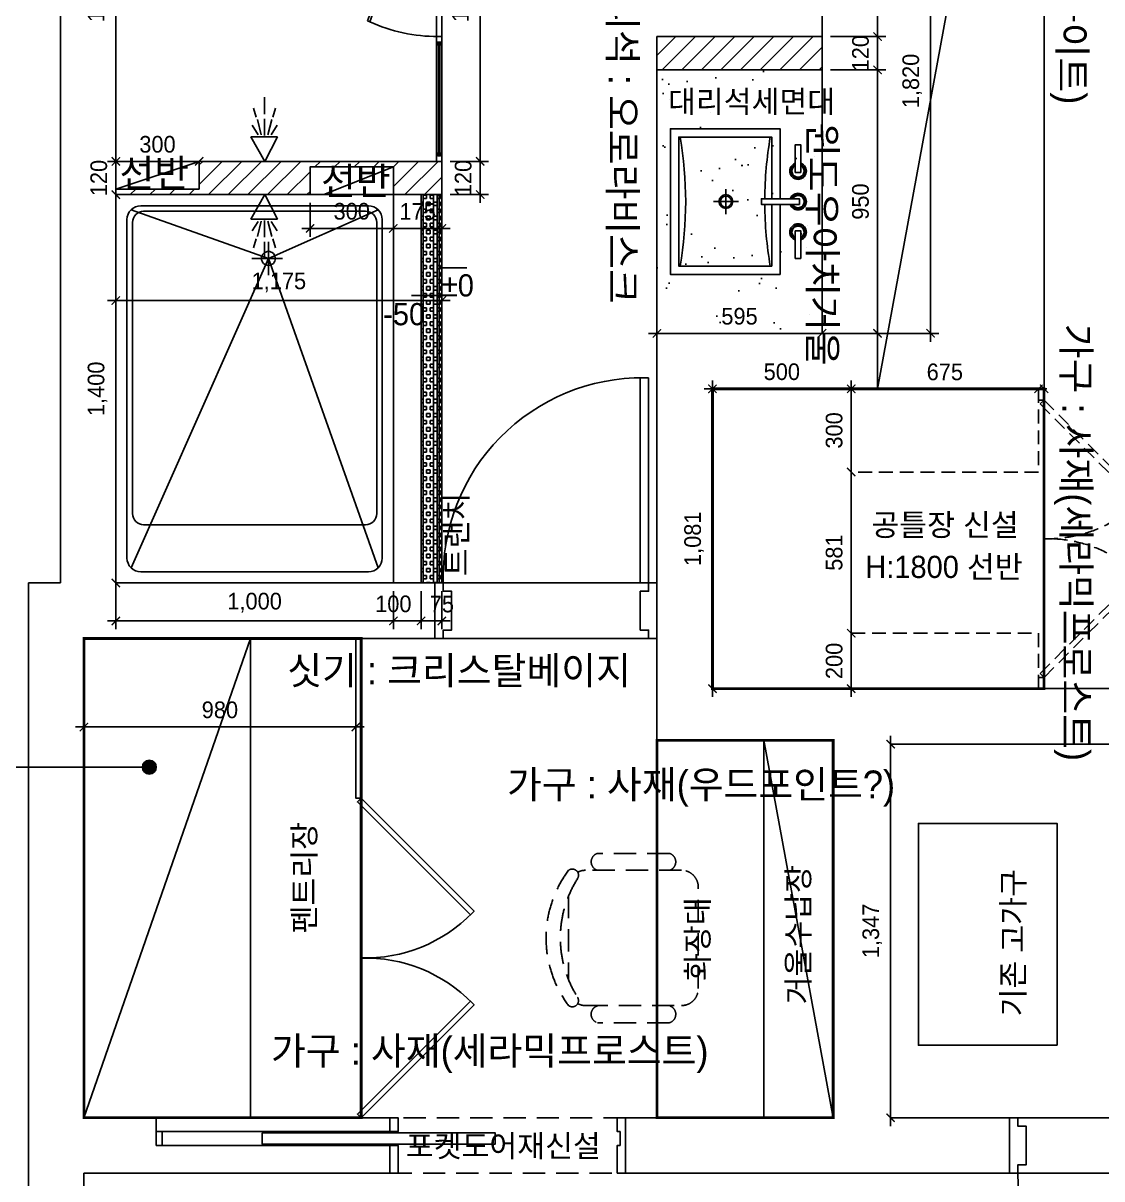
# Model space of a CAD drawing. Header units: millimetres. Extents: x 359270 to 411470, y 57550 to 89768.
# Drawn here: x 363111 to 366998, y 66570 to 70736 of the extents above; entities that cross this region are included whole.
import ezdxf

# ---------------------------------------------------------------- set-up
doc = ezdxf.new("R2010")
doc.units = ezdxf.units.MM
doc.header["$LTSCALE"] = 100
doc.header["$PDMODE"] = 3
for name, pattern in [('DASHED', [0.75, 0.5, -0.25]), ('DASHEDX2', [1.5, 1, -0.5]), ('DH-HID2', [1.2, 0.8, -0.4])]:
    doc.linetypes.add(name, pattern=pattern)
doc.layers.get('DEFPOINTS').update_dxf_attribs({"color": 248})
for name, color, linetype in [('0-ELC TEXT', 7, 'Continuous'), ('03-WAL NEW', 3, 'Continuous'), ('04_FUR', 6, 'Continuous'), ('06-FUR', 6, 'Continuous'), ('07-DIM WAL', 5, 'Continuous'), ('2-con', 2, 'Continuous'), ('3.기호.계단선', 30, 'Continuous'), ('BATH', 5, 'Continuous'), ('C-WALL1', 2, 'Continuous'), ('CO-BATH', 6, 'Continuous'), ('CO-DO-FR', 7, 'Continuous'), ('CO-DOOR', 8, 'Continuous'), ('FU-FURM', 251, 'DH-HID2'), ('FUR', 8, 'DASHED'), ('도면층4', 4, 'Continuous'), ('도면층5', 5, 'Continuous'), ('설비', 140, 'Continuous')]:
    doc.layers.add(name, color=color, linetype=linetype)
doc.styles.add('HY 울릉도 L', font='')
doc.styles.add('코레일둥고', font='Korail_Round_Gothic_Medium.ttf')
doc.styles.get('HY 울릉도 L').set_extended_font_data('HY울릉도L')
doc.linetypes.add('ZIGZAG', pattern='A,0.0001,-0.2,[131,ltypeshp.shx,S=0.2,R=0,X=-0.2,Y=0],-0.4,[131,ltypeshp.shx,S=0.2,R=180,X=0.2,Y=0],-0.2', length=0.8001)
doc.dimstyles.new('30', dxfattribs={"dimscale": 30, "dimtxt": 2, "dimasz": 1, "dimexe": 1, "dimexo": 1, "dimgap": 1, "dimtad": 1, "dimdec": 0, "dimrnd": 0.05, "dimdsep": 46, "dimlunit": 6, "dimtxsty": 'HY 울릉도 L', "dimblk": 'ARCHTICK', "dimcen": 2.5, "dimdle": 1, "dimclrd": 133, "dimclre": 133, "dimclrt": 30, "dimadec": 0, "dimazin": 0, "dimtfac": 1, "dimtdec": 0, "dimtix": 1, "dimtmove": 2, "dimatfit": 3, "dimldrblk": 'ARCHTICK', "dimfxl": 1, "dimlwd": -1, "dimlwe": -1, "dimarcsym": 0})

# ---------------------------------------------------------------- blocks, each defined once
blk = doc.blocks.new('AC-8')
at = {"layer": 'BATH'}
for p, q in [((-50.8, 54), (-0.1, 142.7)), ((-0.1, 142.7), (45.4, 54)), ((45.4, 54), (-50.8, 54)), ((-24.7, 46.5), (-46.3, 12.2)), ((-13.5, 47.3), (-27.7, -7.9)), ((-1.6, 49.5), (-1.6, -10.8)), ((10.4, 47.3), (24.5, -7.9)), ((21.6, 46.5), (43.2, 12.2)), ((-31.4, -16.2), (-41.1, -49)), ((-1.6, -27.3), (-1.6, -88.5)), ((28.3, -16.2), (38, -49))]:
    blk.add_line(p, q, dxfattribs=at)
blk = doc.blocks.new('F-101')
at = {"layer": 'FU-FURM'}
for p, q in [((151.2, 467.4), (-151.2, 467.4)), ((-248.3, 454), (-248.3, 454)), ((-243.8, 406.4), (-243.8, 61)), ((243.8, 61), (243.8, 406.4)), ((-305.7, 104.1), (-305.7, 363.2)), ((304.8, 104.1), (304.8, 363.2)), ((-182.9, 0), (182.9, 0))]:
    blk.add_line(p, q, dxfattribs=at)
for centre, radius, start, end in [((0, 142.2), 406.4, 53.1301, 126.8699), ((-226, 454), 22.3, 143.3099, 302.0274), ((0, 98), 399.1, 57.5758, 122.4242), ((226, 454), 22.3, 237.9726, 36.6901), ((-182.9, 406.4), 61, 152.4156, 180), ((182.9, 406.4), 61, 0, 27.5844), ((-275.2, 354.3), 31.8, 9.2946, 163.7398), ((274.3, 354.3), 31.8, 16.2602, 163.7398), ((-275.2, 113), 31.8, 196.2602, 350.7054), ((274.3, 113), 31.8, 196.2602, 343.7398), ((-182.9, 61), 61, 180, 270), ((182.9, 61), 61, 270, 0)]:
    blk.add_arc(centre, radius, start, end, dxfattribs=at)
blk = doc.blocks.new('_ArchTick')
at = {"color": 0, "linetype": 'ByBlock', "const_width": 0.15}
blk.add_lwpolyline([(-0.5, -0.5), (0.5, 0.5)], dxfattribs=at)
blk = doc.blocks.new('*D135')
at = {"layer": '07-DIM WAL', "color": 133}
for p, q in [((366237, 68167), (366237, 66760)), ((366267, 68137), (366267, 68137)), ((366267, 66790), (366267, 66790))]:
    blk.add_line(p, q, dxfattribs=at)
at = {"layer": 'DEFPOINTS', "color": 0}
for p in [(366237, 68137), (366237, 66790), (366237, 66790)]:
    blk.add_point(p, dxfattribs=at)
at = {"layer": '07-DIM WAL', "color": 133, "xscale": 30, "yscale": 30, "zscale": 30}
for p, rotation in [((366237, 68137), 90), ((366237, 66790), 270)]:
    blk.add_blockref('_ArchTick', p, dxfattribs=dict(at, rotation=rotation))
at = {"layer": '07-DIM WAL', "color": 30, "insert": (366171, 67463.5), "char_height": 60, "attachment_point": 5, "rotation": 90, "style": 'HY 울릉도 L'}
blk.add_mtext('1,347', dxfattribs=at)
blk = doc.blocks.new('door')
at = {"layer": '도면층4'}
for p, q in [((30, 1040), (60, 1040)), ((30, 200), (30, 1040)), ((60, 200), (60, 1040)), ((900, 200), (0, 200)), ((30, 200), (60, 200)), ((0, 0), (900, 0))]:
    blk.add_line(p, q, dxfattribs=at)
for points in [[(0, 200), (30, 200), (30, 170), (60, 170), (60, 30), (30, 30), (30, 0), (0, 0), (0, 200)], [(900, 200), (870, 200), (870, 170), (840, 170), (840, 30), (870, 30), (870, 0), (900, 0), (900, 200)]]:
    blk.add_lwpolyline(points, dxfattribs=at)
at = {"layer": '도면층5'}
blk.add_arc((17.6, 188), 852.5, 0.804, 86.9832, dxfattribs=at)
blk = doc.blocks.new('FLLROP')
at = {"layer": 'C-WALL1'}
for p, q in [((363245.5, 72987.5), (363245.5, 68718)), ((366190, 72893), (366190, 69418)), ((363445, 68718), (363445, 71438)), ((365990, 69618), (365990, 71438)), ((365395, 69618), (365395, 68151)), ((365990, 69618), (365395, 69618)), ((365595, 68337), (365595, 69418)), ((366190, 69418), (365595, 69418)), ((363245.5, 68718), (363130, 68718)), ((363130, 68518), (363130, 68718)), ((364595, 68718), (363445, 68718)), ((364585, 68718), (365395, 68718)), ((364595, 68718), (364595, 68518)), ((363130, 60990), (363130, 68518)), ((363330, 66790), (363330, 68518)), ((363330, 68518), (364595, 68518)), ((368910, 68337), (365595, 68337)), ((365395, 68151), (366030, 68151)), ((366030, 68151), (366030, 66790)), ((367632, 68137), (366237, 68137)), ((366237, 68137), (366237, 66790)), ((363590, 66790), (363330, 66790)), ((363590, 66690), (363590, 66790)), ((365282, 66790), (366030, 66790)), ((365282, 66590), (365282, 66790)), ((366237, 66790), (366665, 66790)), ((363330, 63014), (363330, 66590)), ((364432, 66590), (363330, 66590)), ((366665, 66590), (365282, 66590))]:
    blk.add_line(p, q, dxfattribs=at)
blk.add_lwpolyline([(364432, 66590), (364432, 66690), (363590, 66690)], dxfattribs=at)
at = {"layer": '도면층4'}
for p, q in [((365335, 68718), (365335, 69458)), ((365365, 69458), (365335, 69458)), ((365365, 68718), (365365, 69458)), ((364595, 68718), (365395, 68718)), ((365365, 68718), (365335, 68718)), ((365395, 68518), (364595, 68518))]:
    blk.add_line(p, q, dxfattribs=at)
for points in [[(364595, 68718), (364625, 68718), (364625, 68688), (364655, 68688), (364655, 68548), (364625, 68548), (364625, 68518), (364595, 68518), (364595, 68718)], [(365395, 68718), (365365, 68718), (365365, 68688), (365335, 68688), (365335, 68548), (365365, 68548), (365365, 68518), (365395, 68518), (365395, 68718)]]:
    blk.add_lwpolyline(points, dxfattribs=at)
at = {"layer": '도면층5'}
blk.add_arc((365342.5, 68740.2), 717.8, 89.4014, 181.7719, dxfattribs=at)
at = {"layer": 'C-WALL1', "rotation": 180}
blk.add_blockref('door', (367565, 66790), dxfattribs=at)
blk = doc.blocks.new('*D141')
at = {"layer": '07-DIM WAL', "color": 133}
for p, q in [((366790, 72723), (366790, 69388)), ((366820, 72693), (366820, 72693)), ((366762.5, 69418), (366760, 69418))]:
    blk.add_line(p, q, dxfattribs=at)
at = {"layer": 'DEFPOINTS', "color": 0}
for p in [(366790, 72693), (366790, 69418), (366792.5, 69418)]:
    blk.add_point(p, dxfattribs=at)
at = {"layer": '07-DIM WAL', "color": 133, "xscale": 30, "yscale": 30, "zscale": 30}
for p, rotation in [((366790, 72693), 90), ((366790, 69418), 270)]:
    blk.add_blockref('_ArchTick', p, dxfattribs=dict(at, rotation=rotation))
at = {"layer": '07-DIM WAL', "color": 30, "insert": (366724, 71055.5), "char_height": 60, "attachment_point": 5, "rotation": 90, "style": 'HY 울릉도 L'}
blk.add_mtext('3,275', dxfattribs=at)
blk = doc.blocks.new('B-101')
at = {"layer": 'CO-BATH', "color": 251}
for p, q in [((0, 45), (0, -45)), ((-45, 0), (45, 0))]:
    blk.add_line(p, q, dxfattribs=at)
at = {"layer": 'CO-BATH', "color": 8}
for points in [[(-105, 250), (-205, 250), (-205, 270), (-105, 270)], [(-10, 265), (-10, 128), (10, 128), (10, 265)], [(105, 250), (205, 250), (205, 270), (105, 270)]]:
    blk.add_lwpolyline(points, close=True, dxfattribs=at)
at = {"layer": 'CO-BATH'}
blk.add_lwpolyline([(10, 195), (262.5, 195), (262.5, -200), (-262.5, -200), (-262.5, 195), (-10, 195)], dxfattribs=at)
at = {"layer": 'CO-BATH', "color": 8}
blk.add_lwpolyline([(10, 165), (232.5, 165), (232.5, -170), (-232.5, -170), (-232.5, 165), (-10, 165)], dxfattribs=at)
for radius in [25, 20]:
    blk.add_circle((0, 0), radius, dxfattribs=at)
for centre, start, end in [((-110, 260), 199.4712, 160.5288), ((0, 260), 289.4712, 250.5288), ((110, 260), 19.4712, 340.5288)]:
    blk.add_arc(centre, 30, start, end, dxfattribs=at)
at = {"layer": 'CO-BATH', "color": 251}
for centre, radius, start, end in [((-110, 260), 25, 203.5782, 156.4218), ((-110, 260), 22, 207.0357, 152.9643), ((0, 260), 25, 293.5782, 246.4218), ((0, 260), 22, 297.0357, 242.9643), ((110, 260), 25, 23.5782, 336.4218), ((110, 260), 22, 27.0357, 332.9643), ((0, 1502.4), 1362.4, 260.174, 269.5794), ((0, 1502.4), 1362.4, 270.4206, 279.826), ((0, -1507.4), 1362.4, 80.174, 99.826)]:
    blk.add_arc(centre, radius, start, end, dxfattribs=at)
blk = doc.blocks.new('*D187')
at = {"layer": '07-DIM WAL', "color": 133}
blk.add_line((366125, 69418), (365565, 69418), dxfattribs=at)
at = {"layer": 'DEFPOINTS', "color": 0}
for p in [(365595, 69418), (365595, 69418), (366095, 69418)]:
    blk.add_point(p, dxfattribs=at)
at = {"layer": '07-DIM WAL', "color": 133, "xscale": 30, "yscale": 30, "zscale": 30, "rotation": 180}
blk.add_blockref('_ArchTick', (365595, 69418), dxfattribs=at)
at = {"layer": '07-DIM WAL', "color": 133, "xscale": 30, "yscale": 30, "zscale": 30}
blk.add_blockref('_ArchTick', (366095, 69418), dxfattribs=at)
at = {"layer": '07-DIM WAL', "color": 30, "insert": (365845, 69479.302578), "char_height": 60, "attachment_point": 5, "style": 'HY 울릉도 L'}
blk.add_mtext('500', dxfattribs=at)
blk = doc.blocks.new('*D188')
at = {"layer": '07-DIM WAL', "color": 133}
for p, q in [((366800, 69418), (366065, 69418)), ((366770, 69388), (366770, 69388))]:
    blk.add_line(p, q, dxfattribs=at)
at = {"layer": 'DEFPOINTS', "color": 0}
for p in [(366095, 69418), (366095, 69418), (366770, 69418)]:
    blk.add_point(p, dxfattribs=at)
at = {"layer": '07-DIM WAL', "color": 133, "xscale": 30, "yscale": 30, "zscale": 30, "rotation": 180}
blk.add_blockref('_ArchTick', (366095, 69418), dxfattribs=at)
at = {"layer": '07-DIM WAL', "color": 133, "xscale": 30, "yscale": 30, "zscale": 30}
blk.add_blockref('_ArchTick', (366770, 69418), dxfattribs=at)
at = {"layer": '07-DIM WAL', "color": 30, "insert": (366432.5, 69478.651289), "char_height": 60, "attachment_point": 5, "style": 'HY 울릉도 L'}
blk.add_mtext('675', dxfattribs=at)
blk = doc.blocks.new('*D189')
at = {"layer": '07-DIM WAL', "color": 133}
for p, q in [((366095, 69448), (366095, 69088)), ((366125, 69418), (366125, 69418)), ((366125, 69118), (366125, 69118))]:
    blk.add_line(p, q, dxfattribs=at)
at = {"layer": 'DEFPOINTS', "color": 0}
for p in [(366095, 69418), (366095, 69118), (366095, 69118)]:
    blk.add_point(p, dxfattribs=at)
at = {"layer": '07-DIM WAL', "color": 133, "xscale": 30, "yscale": 30, "zscale": 30}
for p, rotation in [((366095, 69418), 90), ((366095, 69118), 270)]:
    blk.add_blockref('_ArchTick', p, dxfattribs=dict(at, rotation=rotation))
at = {"layer": '07-DIM WAL', "color": 30, "insert": (366033.7, 69268), "char_height": 60, "attachment_point": 5, "rotation": 90, "style": 'HY 울릉도 L'}
blk.add_mtext('300', dxfattribs=at)
blk = doc.blocks.new('*D190')
at = {"layer": '07-DIM WAL', "color": 133}
for p, q in [((365595, 69448), (365595, 68307)), ((365625, 69418), (365625, 69418)), ((365625, 68337), (365625, 68337))]:
    blk.add_line(p, q, dxfattribs=at)
at = {"layer": 'DEFPOINTS', "color": 0}
for p in [(365595, 69418), (365595, 68337), (365595, 68337)]:
    blk.add_point(p, dxfattribs=at)
at = {"layer": '07-DIM WAL', "color": 133, "xscale": 30, "yscale": 30, "zscale": 30}
for p, rotation in [((365595, 69418), 90), ((365595, 68337), 270)]:
    blk.add_blockref('_ArchTick', p, dxfattribs=dict(at, rotation=rotation))
at = {"layer": '07-DIM WAL', "color": 30, "insert": (365529.1, 68877.5), "char_height": 60, "attachment_point": 5, "rotation": 90, "style": 'HY 울릉도 L'}
blk.add_mtext('1,081', dxfattribs=at)
blk = doc.blocks.new('*D191')
at = {"layer": '07-DIM WAL', "color": 133}
for p, q in [((366095, 68537), (366095, 68567)), ((366095, 68537), (366095, 68337)), ((366125, 68537), (366125, 68537)), ((366095, 68337), (366095, 68307)), ((366125, 68337), (366125, 68337))]:
    blk.add_line(p, q, dxfattribs=at)
at = {"layer": 'DEFPOINTS', "color": 0}
for p in [(366095, 68537), (366095, 68337), (366095, 68337)]:
    blk.add_point(p, dxfattribs=at)
at = {"layer": '07-DIM WAL', "color": 133, "xscale": 30, "yscale": 30, "zscale": 30}
for p, rotation in [((366095, 68537), 270), ((366095, 68337), 90)]:
    blk.add_blockref('_ArchTick', p, dxfattribs=dict(at, rotation=rotation))
at = {"layer": '07-DIM WAL', "color": 30, "insert": (366033.7, 68437), "char_height": 60, "attachment_point": 5, "rotation": 90, "style": 'HY 울릉도 L'}
blk.add_mtext('200', dxfattribs=at)
blk = doc.blocks.new('*D169')
at = {"layer": '07-DIM WAL', "color": 133}
for p, q in [((366095, 69148), (366095, 68507)), ((366125, 69118), (366125, 69118)), ((366125, 68537), (366125, 68537))]:
    blk.add_line(p, q, dxfattribs=at)
at = {"layer": 'DEFPOINTS', "color": 0}
for p in [(366095, 69118), (366095, 68537), (366095, 68537)]:
    blk.add_point(p, dxfattribs=at)
at = {"layer": '07-DIM WAL', "color": 133, "xscale": 30, "yscale": 30, "zscale": 30}
for p, rotation in [((366095, 69118), 90), ((366095, 68537), 270)]:
    blk.add_blockref('_ArchTick', p, dxfattribs=dict(at, rotation=rotation))
at = {"layer": '07-DIM WAL', "color": 30, "insert": (366033.697422, 68827.5), "char_height": 60, "attachment_point": 5, "rotation": 90, "style": 'HY 울릉도 L'}
blk.add_mtext('581', dxfattribs=at)
blk = doc.blocks.new('*D172')
at = {"layer": '07-DIM WAL', "color": 133}
for p, q in [((366190, 70598), (366190, 69588)), ((366020, 70568), (366220, 70568)), ((366020, 69618), (366220, 69618))]:
    blk.add_line(p, q, dxfattribs=at)
at = {"layer": 'DEFPOINTS', "color": 0}
for p in [(365990, 70568), (365990, 69618), (366190, 69618)]:
    blk.add_point(p, dxfattribs=at)
at = {"layer": '07-DIM WAL', "color": 133, "xscale": 30, "yscale": 30, "zscale": 30}
for p, rotation in [((366190, 70568), 90), ((366190, 69618), 270)]:
    blk.add_blockref('_ArchTick', p, dxfattribs=dict(at, rotation=rotation))
at = {"layer": '07-DIM WAL', "color": 30, "insert": (366128.7, 70093), "char_height": 60, "attachment_point": 5, "rotation": 90, "style": 'HY 울릉도 L'}
blk.add_mtext('950', dxfattribs=at)
blk = doc.blocks.new('*D173')
at = {"layer": '07-DIM WAL', "color": 133}
for p, q in [((366190, 70688), (366190, 70718)), ((366020, 70688), (366220, 70688)), ((366190, 70688), (366190, 70568)), ((366020, 70568), (366220, 70568)), ((366190, 70568), (366190, 70538))]:
    blk.add_line(p, q, dxfattribs=at)
at = {"layer": 'DEFPOINTS', "color": 0}
for p in [(365990, 70688), (365990, 70568), (366190, 70568)]:
    blk.add_point(p, dxfattribs=at)
at = {"layer": '07-DIM WAL', "color": 133, "xscale": 30, "yscale": 30, "zscale": 30}
for p, rotation in [((366190, 70688), 270), ((366190, 70568), 90)]:
    blk.add_blockref('_ArchTick', p, dxfattribs=dict(at, rotation=rotation))
at = {"layer": '07-DIM WAL', "color": 30, "insert": (366128.7, 70628), "char_height": 60, "attachment_point": 5, "rotation": 90, "style": 'HY 울릉도 L'}
blk.add_mtext('120', dxfattribs=at)
blk = doc.blocks.new('*D174')
at = {"layer": '07-DIM WAL', "color": 133}
for p, q in [((366190, 70658), (366190, 71468)), ((366020, 71438), (366220, 71438)), ((366020, 70688), (366220, 70688))]:
    blk.add_line(p, q, dxfattribs=at)
at = {"layer": 'DEFPOINTS', "color": 0}
for p in [(365990, 71438), (366190, 71438), (365990, 70688)]:
    blk.add_point(p, dxfattribs=at)
at = {"layer": '07-DIM WAL', "color": 133, "xscale": 30, "yscale": 30, "zscale": 30}
for p, rotation in [((366190, 71438), 90), ((366190, 70688), 270)]:
    blk.add_blockref('_ArchTick', p, dxfattribs=dict(at, rotation=rotation))
at = {"layer": '07-DIM WAL', "color": 30, "insert": (366128.697422, 71063), "char_height": 60, "attachment_point": 5, "rotation": 90, "style": 'HY 울릉도 L'}
blk.add_mtext('750', dxfattribs=at)
blk = doc.blocks.new('*D175')
at = {"layer": '07-DIM WAL', "color": 133}
blk.add_line((365365, 69618), (366020, 69618), dxfattribs=at)
at = {"layer": 'DEFPOINTS', "color": 0}
for p in [(365395, 69618), (365990, 69618), (365990, 69618)]:
    blk.add_point(p, dxfattribs=at)
at = {"layer": '07-DIM WAL', "color": 133, "xscale": 30, "yscale": 30, "zscale": 30, "rotation": 180}
blk.add_blockref('_ArchTick', (365395, 69618), dxfattribs=at)
at = {"layer": '07-DIM WAL', "color": 133, "xscale": 30, "yscale": 30, "zscale": 30}
blk.add_blockref('_ArchTick', (365990, 69618), dxfattribs=at)
at = {"layer": '07-DIM WAL', "color": 30, "insert": (365692.5, 69679.3), "char_height": 60, "attachment_point": 5, "style": 'HY 울릉도 L'}
blk.add_mtext('595', dxfattribs=at)
blk = doc.blocks.new('*D176')
at = {"layer": '07-DIM WAL', "color": 133}
for p, q in [((363445, 71468), (363445, 70208)), ((363475, 71438), (363475, 71438)), ((363475, 70238), (363475, 70238))]:
    blk.add_line(p, q, dxfattribs=at)
at = {"layer": 'DEFPOINTS', "color": 0}
for p in [(363445, 71438), (363445, 70238), (363445, 70238)]:
    blk.add_point(p, dxfattribs=at)
at = {"layer": '07-DIM WAL', "color": 133, "xscale": 30, "yscale": 30, "zscale": 30}
for p, rotation in [((363445, 71438), 90), ((363445, 70238), 270)]:
    blk.add_blockref('_ArchTick', p, dxfattribs=dict(at, rotation=rotation))
at = {"layer": '07-DIM WAL', "color": 30, "insert": (363379.1, 70838), "char_height": 60, "attachment_point": 5, "rotation": 90, "style": 'HY 울릉도 L'}
blk.add_mtext('1,200', dxfattribs=at)
blk = doc.blocks.new('*D198')
at = {"layer": '07-DIM WAL', "color": 133}
for p, q in [((363445, 70238), (363445, 70268)), ((363445, 70238), (363445, 70118)), ((363475, 70238), (363475, 70238)), ((363445, 70118), (363445, 70088)), ((363475, 70118), (363475, 70118))]:
    blk.add_line(p, q, dxfattribs=at)
at = {"layer": 'DEFPOINTS', "color": 0}
for p in [(363445, 70238), (363445, 70118), (363445, 70118)]:
    blk.add_point(p, dxfattribs=at)
at = {"layer": '07-DIM WAL', "color": 133, "xscale": 30, "yscale": 30, "zscale": 30}
for p, rotation in [((363445, 70238), 270), ((363445, 70118), 90)]:
    blk.add_blockref('_ArchTick', p, dxfattribs=dict(at, rotation=rotation))
at = {"layer": '07-DIM WAL', "color": 30, "insert": (363383.7, 70178), "char_height": 60, "attachment_point": 5, "rotation": 90, "style": 'HY 울릉도 L'}
blk.add_mtext('120', dxfattribs=at)
blk = doc.blocks.new('*D180')
at = {"layer": '07-DIM WAL', "color": 133}
for p, q in [((363445, 68688), (363445, 70148)), ((363475, 70118), (363475, 70118)), ((363475, 68718), (363475, 68718))]:
    blk.add_line(p, q, dxfattribs=at)
at = {"layer": 'DEFPOINTS', "color": 0}
for p in [(363445, 70118), (363445, 70118), (363445, 68718)]:
    blk.add_point(p, dxfattribs=at)
at = {"layer": '07-DIM WAL', "color": 133, "xscale": 30, "yscale": 30, "zscale": 30}
for p, rotation in [((363445, 70118), 90), ((363445, 68718), 270)]:
    blk.add_blockref('_ArchTick', p, dxfattribs=dict(at, rotation=rotation))
at = {"layer": '07-DIM WAL', "color": 30, "insert": (363379.1, 69418), "char_height": 60, "attachment_point": 5, "rotation": 90, "style": 'HY 울릉도 L'}
blk.add_mtext('1,400', dxfattribs=at)
blk = doc.blocks.new('*D237')
at = {"layer": '07-DIM WAL', "color": 133}
for p, q in [((363445, 68688), (363445, 68551.1)), ((364445, 68688), (364445, 68551.1)), ((363415, 68581.1), (364475, 68581.1))]:
    blk.add_line(p, q, dxfattribs=at)
at = {"layer": 'DEFPOINTS', "color": 0}
for p in [(363445, 68718), (364445, 68718), (364445, 68581.1)]:
    blk.add_point(p, dxfattribs=at)
at = {"layer": '07-DIM WAL', "color": 133, "xscale": 30, "yscale": 30, "zscale": 30, "rotation": 180}
blk.add_blockref('_ArchTick', (363445, 68581.1), dxfattribs=at)
at = {"layer": '07-DIM WAL', "color": 133, "xscale": 30, "yscale": 30, "zscale": 30}
blk.add_blockref('_ArchTick', (364445, 68581.1), dxfattribs=at)
at = {"layer": '07-DIM WAL', "color": 30, "insert": (363945, 68647), "char_height": 60, "attachment_point": 5, "style": 'HY 울릉도 L'}
blk.add_mtext('1,000', dxfattribs=at)
blk = doc.blocks.new('*D238')
at = {"layer": '07-DIM WAL', "color": 133}
for p, q in [((364445, 68688), (364445, 68551.1)), ((364545, 68688), (364545, 68551.1)), ((364415, 68581.1), (364575, 68581.1))]:
    blk.add_line(p, q, dxfattribs=at)
at = {"layer": 'DEFPOINTS', "color": 0}
for p in [(364445, 68718), (364545, 68718), (364545, 68581.1)]:
    blk.add_point(p, dxfattribs=at)
at = {"layer": '07-DIM WAL', "color": 133, "xscale": 30, "yscale": 30, "zscale": 30, "rotation": 180}
blk.add_blockref('_ArchTick', (364445, 68581.1), dxfattribs=at)
at = {"layer": '07-DIM WAL', "color": 133, "xscale": 30, "yscale": 30, "zscale": 30}
blk.add_blockref('_ArchTick', (364545, 68581.1), dxfattribs=at)
at = {"layer": '07-DIM WAL', "color": 30, "insert": (364445, 68642.4), "char_height": 60, "attachment_point": 5, "style": 'HY 울릉도 L'}
blk.add_mtext('100', dxfattribs=at)
blk = doc.blocks.new('*D239')
at = {"layer": '07-DIM WAL', "color": 133}
for p, q in [((364545, 68688), (364545, 68551.1)), ((364620, 68688), (364620, 68551.1)), ((364515, 68581.1), (364650, 68581.1))]:
    blk.add_line(p, q, dxfattribs=at)
at = {"layer": 'DEFPOINTS', "color": 0}
for p in [(364545, 68718), (364620, 68718), (364620, 68581.1)]:
    blk.add_point(p, dxfattribs=at)
at = {"layer": '07-DIM WAL', "color": 133, "xscale": 30, "yscale": 30, "zscale": 30, "rotation": 180}
blk.add_blockref('_ArchTick', (364545, 68581.1), dxfattribs=at)
at = {"layer": '07-DIM WAL', "color": 133, "xscale": 30, "yscale": 30, "zscale": 30}
blk.add_blockref('_ArchTick', (364620, 68581.1), dxfattribs=at)
at = {"layer": '07-DIM WAL', "color": 30, "insert": (364620, 68641.7), "char_height": 60, "attachment_point": 5, "style": 'HY 울릉도 L'}
blk.add_mtext('75', dxfattribs=at)
blk = doc.blocks.new('*D240')
at = {"layer": '07-DIM WAL', "color": 133}
for p, q in [((363775, 70238), (363415, 70238)), ((363445, 70208), (363445, 70208))]:
    blk.add_line(p, q, dxfattribs=at)
at = {"layer": 'DEFPOINTS', "color": 0}
for p in [(363445, 70238), (363445, 70238), (363745, 70238)]:
    blk.add_point(p, dxfattribs=at)
at = {"layer": '07-DIM WAL', "color": 133, "xscale": 30, "yscale": 30, "zscale": 30, "rotation": 180}
blk.add_blockref('_ArchTick', (363445, 70238), dxfattribs=at)
at = {"layer": '07-DIM WAL', "color": 133, "xscale": 30, "yscale": 30, "zscale": 30}
blk.add_blockref('_ArchTick', (363745, 70238), dxfattribs=at)
at = {"layer": '07-DIM WAL', "color": 30, "insert": (363595, 70299.3), "char_height": 60, "attachment_point": 5, "style": 'HY 울릉도 L'}
blk.add_mtext('300', dxfattribs=at)
blk = doc.blocks.new('*D241')
at = {"layer": '07-DIM WAL', "color": 133}
for p, q in [((364145, 70088), (364145, 69966.3)), ((364445, 70088), (364445, 69966.3)), ((364115, 69996.3), (364475, 69996.3))]:
    blk.add_line(p, q, dxfattribs=at)
at = {"layer": 'DEFPOINTS', "color": 0}
for p in [(364145, 70118), (364445, 70118), (364445, 69996.3)]:
    blk.add_point(p, dxfattribs=at)
at = {"layer": '07-DIM WAL', "color": 133, "xscale": 30, "yscale": 30, "zscale": 30, "rotation": 180}
blk.add_blockref('_ArchTick', (364145, 69996.3), dxfattribs=at)
at = {"layer": '07-DIM WAL', "color": 133, "xscale": 30, "yscale": 30, "zscale": 30}
blk.add_blockref('_ArchTick', (364445, 69996.3), dxfattribs=at)
at = {"layer": '07-DIM WAL', "color": 30, "insert": (364295, 70057.7), "char_height": 60, "attachment_point": 5, "style": 'HY 울릉도 L'}
blk.add_mtext('300', dxfattribs=at)
blk = doc.blocks.new('*D242')
at = {"layer": '07-DIM WAL', "color": 133}
for p, q in [((364445, 70088), (364445, 69966.3)), ((364620, 70088), (364620, 69966.3)), ((364445, 69996.3), (364415, 69996.3)), ((364445, 69996.3), (364620, 69996.3)), ((364620, 69996.3), (364650, 69996.3))]:
    blk.add_line(p, q, dxfattribs=at)
at = {"layer": 'DEFPOINTS', "color": 0}
for p in [(364445, 70118), (364620, 70118), (364620, 69996.3)]:
    blk.add_point(p, dxfattribs=at)
at = {"layer": '07-DIM WAL', "color": 133, "xscale": 30, "yscale": 30, "zscale": 30}
blk.add_blockref('_ArchTick', (364445, 69996.3), dxfattribs=at)
at = {"layer": '07-DIM WAL', "color": 133, "xscale": 30, "yscale": 30, "zscale": 30, "rotation": 180}
blk.add_blockref('_ArchTick', (364620, 69996.3), dxfattribs=at)
at = {"layer": '07-DIM WAL', "color": 30, "insert": (364532.5, 70057), "char_height": 60, "attachment_point": 5, "style": 'HY 울릉도 L'}
blk.add_mtext('175', dxfattribs=at)
blk = doc.blocks.new('*D243')
at = {"layer": '07-DIM WAL', "color": 133}
for p, q in [((364758.2, 70268), (364758.2, 70088)), ((364650, 70238), (364788.2, 70238)), ((364650, 70118), (364788.2, 70118))]:
    blk.add_line(p, q, dxfattribs=at)
at = {"layer": 'DEFPOINTS', "color": 0}
for p in [(364620, 70238), (364620, 70118), (364758.2, 70118)]:
    blk.add_point(p, dxfattribs=at)
at = {"layer": '07-DIM WAL', "color": 133, "xscale": 30, "yscale": 30, "zscale": 30}
for p, rotation in [((364758.2, 70238), 270), ((364758.2, 70118), 90)]:
    blk.add_blockref('_ArchTick', p, dxfattribs=dict(at, rotation=rotation))
at = {"layer": '07-DIM WAL', "color": 30, "insert": (364696.9, 70178), "char_height": 60, "attachment_point": 5, "rotation": 90, "style": 'HY 울릉도 L'}
blk.add_mtext('120', dxfattribs=at)
blk = doc.blocks.new('*D244')
at = {"layer": '07-DIM WAL', "color": 133}
for p, q in [((364758.2, 70208), (364758.2, 71468)), ((364650, 71438), (364788.2, 71438)), ((364650, 70238), (364788.2, 70238))]:
    blk.add_line(p, q, dxfattribs=at)
at = {"layer": 'DEFPOINTS', "color": 0}
for p in [(364620, 71438), (364758.2, 71438), (364620, 70238)]:
    blk.add_point(p, dxfattribs=at)
at = {"layer": '07-DIM WAL', "color": 133, "xscale": 30, "yscale": 30, "zscale": 30}
for p, rotation in [((364758.2, 71438), 90), ((364758.2, 70238), 270)]:
    blk.add_blockref('_ArchTick', p, dxfattribs=dict(at, rotation=rotation))
at = {"layer": '07-DIM WAL', "color": 30, "insert": (364692.2, 70838), "char_height": 60, "attachment_point": 5, "rotation": 90, "style": 'HY 울릉도 L'}
blk.add_mtext('1,200', dxfattribs=at)
blk = doc.blocks.new('B-804')
at = {"layer": 'CO-BATH', "color": 251}
for p, q in [((907, 0), (157, 0)), ((907, -20), (157, -20)), ((510.7, -110.5), (691.9, -26)), ((512, -113.3), (693.2, -28.7)), ((518.3, -126.9), (699.6, -42.3)), ((519.6, -129.6), (700.8, -45.1)), ((741.4, -58.7), (750.5, -78.2)), ((744.1, -57.4), (753.2, -76.9)), ((767.7, -70.1), (749.6, -78.6)), ((771.1, -77.4), (752.9, -85.8)), ((755, -52.3), (764.1, -71.8)), ((757.7, -51.1), (766.8, -70.6)), ((776.5, -98.6), (767.4, -79.1)), ((779.3, -97.3), (770.2, -77.8)), ((762.9, -104.9), (753.9, -85.4)), ((765.7, -103.6), (756.6, -84.2)), ((566, -229.3), (747.3, -144.7)), ((567.3, -232), (748.6, -147.5)), ((573.7, -245.6), (754.9, -161.1)), ((574.9, -248.3), (756.2, -163.8)), ((487.6, -177), (496.7, -196.5)), ((490.3, -175.8), (499.4, -195.2)), ((495.8, -196.9), (513.9, -188.5)), ((499.2, -204.2), (517.3, -195.7)), ((509.2, -223.2), (500.1, -203.8)), ((501.2, -170.7), (510.3, -190.2)), ((511.9, -222), (502.8, -202.5)), ((503.9, -169.4), (513, -188.9)), ((522.8, -216.9), (513.7, -197.4)), ((525.5, -215.6), (516.4, -196.1))]:
    blk.add_line(p, q, dxfattribs=at)
at = {"layer": 'CO-BATH'}
for p, q in [((157, -20), (157, 0)), ((907, -20), (907, 0)), ((157, -6), (157, -14)), ((903.6, -6.7), (209.9, -260.3)), ((213.2, -267.6), (907, -14)), ((907, -14), (903.6, -6.7)), ((907, -6), (907, -14)), ((209.9, -260.3), (213.2, -267.6))]:
    blk.add_line(p, q, dxfattribs=at)
at = {"layer": 'CO-BATH', "color": 8}
for p, q in [((510.3, -109.6), (691.5, -25.1)), ((691.5, -25.1), (701.2, -46)), ((520, -130.5), (701.2, -46)), ((740.5, -59.1), (749.6, -78.6)), ((758.6, -50.7), (767.7, -70.1)), ((780.2, -96.9), (771.1, -77.4)), ((510.3, -109.6), (520, -130.5)), ((762, -105.3), (752.9, -85.8)), ((565.6, -228.4), (746.9, -143.8)), ((575.3, -249.2), (756.6, -164.7)), ((756.6, -164.7), (746.9, -143.8)), ((486.7, -177.4), (495.8, -196.9)), ((508.3, -223.7), (499.2, -204.2)), ((504.8, -169), (513.9, -188.5)), ((526.4, -215.2), (517.3, -195.7)), ((575.3, -249.2), (565.6, -228.4))]:
    blk.add_line(p, q, dxfattribs=at)
at = {"layer": 'CO-BATH'}
blk.add_arc((758.3, -13.8), 601.3, 180.0148, 204.1976, dxfattribs=at)
at = {"layer": 'CO-BATH', "color": 8}
for centre, radius, start, end in [((713.3, -71.8), 50, 25, 115), ((713.3, -71.8), 30, 25, 115), ((532, -156.3), 50, 115, 205), ((734.8, -118), 30, 295, 25), ((734.8, -118), 50, 295, 25), ((532, -156.3), 30, 115, 205), ((553.6, -202.5), 50, 205, 295), ((553.6, -202.5), 30, 205, 295)]:
    blk.add_arc(centre, radius, start, end, dxfattribs=at)
at = {"layer": 'CO-BATH', "color": 251}
for centre, radius, start, end in [((713.3, -71.8), 49, 25, 115), ((713.3, -71.8), 46, 25, 115), ((713.3, -71.8), 34, 25, 115), ((713.3, -71.8), 31, 25, 115), ((532, -156.3), 49, 115, 205), ((532, -156.3), 46, 115, 205), ((734.8, -118), 31, 295, 25), ((734.8, -118), 34, 295, 25), ((734.8, -118), 46, 295, 25), ((734.8, -118), 49, 295, 25), ((532, -156.3), 34, 115, 205), ((532, -156.3), 31, 115, 205), ((553.6, -202.5), 49, 205, 295), ((553.6, -202.5), 46, 205, 295), ((553.6, -202.5), 34, 205, 295), ((553.6, -202.5), 31, 205, 295)]:
    blk.add_arc(centre, radius, start, end, dxfattribs=at)
blk = doc.blocks.new('*D299')
at = {"color": 133}
for p, q in [((366381.1, 71468), (366381.1, 69588)), ((366020, 71438), (366411.1, 71438)), ((366020, 69618), (366411.1, 69618))]:
    blk.add_line(p, q, dxfattribs=at)
at = {"layer": 'DEFPOINTS', "color": 0}
for p in [(365990, 71438), (365990, 69618), (366381.1, 69618)]:
    blk.add_point(p, dxfattribs=at)
at = {"color": 133, "xscale": 30, "yscale": 30, "zscale": 30}
for p, rotation in [((366381.1, 71438), 90), ((366381.1, 69618), 270)]:
    blk.add_blockref('_ArchTick', p, dxfattribs=dict(at, rotation=rotation))
at = {"color": 30, "insert": (366315.1, 70528), "char_height": 60, "attachment_point": 5, "rotation": 90, "style": 'HY 울릉도 L'}
blk.add_mtext('1,820', dxfattribs=at)
blk = doc.blocks.new('*D358')
at = {"color": 133}
for p, q in [((363330, 68202.8), (363330, 68228.9)), ((364310, 68202.8), (364310, 68228.9)), ((364340, 68198.9), (363300, 68198.9))]:
    blk.add_line(p, q, dxfattribs=at)
at = {"layer": 'DEFPOINTS', "color": 0}
for p in [(363330, 68198.9), (363330, 68172.8), (364310, 68172.8)]:
    blk.add_point(p, dxfattribs=at)
at = {"color": 133, "xscale": 30, "yscale": 30, "zscale": 30, "rotation": 180}
blk.add_blockref('_ArchTick', (363330, 68198.9), dxfattribs=at)
at = {"color": 133, "xscale": 30, "yscale": 30, "zscale": 30}
blk.add_blockref('_ArchTick', (364310, 68198.9), dxfattribs=at)
at = {"color": 30, "insert": (363820, 68260.3), "char_height": 60, "attachment_point": 5, "style": 'HY 울릉도 L'}
blk.add_mtext('980', dxfattribs=at)
blk = doc.blocks.new('*D359')
at = {"color": 133}
for p, q in [((363445, 70108), (363445, 69706.3)), ((364620, 70108), (364620, 69706.3)), ((363415, 69736.3), (364650, 69736.3))]:
    blk.add_line(p, q, dxfattribs=at)
at = {"layer": 'DEFPOINTS', "color": 0}
for p in [(363445, 70138), (364620, 70138), (364620, 69736.3)]:
    blk.add_point(p, dxfattribs=at)
at = {"color": 133, "xscale": 30, "yscale": 30, "zscale": 30, "rotation": 180}
blk.add_blockref('_ArchTick', (363445, 69736.3), dxfattribs=at)
at = {"color": 133, "xscale": 30, "yscale": 30, "zscale": 30}
blk.add_blockref('_ArchTick', (364620, 69736.3), dxfattribs=at)
at = {"color": 30, "insert": (364032.5, 69801.6), "char_height": 60, "attachment_point": 5, "style": 'HY 울릉도 L'}
blk.add_mtext('1,175', dxfattribs=at)

msp = doc.modelspace()

# ---------------------------------------------------------------- hatches: boundary and pattern name
at = {"layer": '0-ELC TEXT'}
h = msp.add_hatch(color=256, dxfattribs=at)
h.dxf.hatch_style = 1
edge = h.paths.add_edge_path()
edge.add_arc((363565.6, 68054), 25, 180, 540)
at = {"layer": '03-WAL NEW'}
h = msp.add_hatch(dxfattribs=at)
h.set_pattern_fill('_USER', color=8, scale=50, angle=45, pattern_type=0)
h.set_pattern_definition([(45, (0, 230), (-35.355339, 35.355339), [])])
h.paths.add_polyline_path([(365990, 70568), (365395, 70568), (365395, 70688), (365990, 70688)])
h = msp.add_hatch(dxfattribs=at)
h.set_pattern_fill('AR-SAND', color=8, scale=5)
h.set_pattern_definition([(37.5, (91665.24, -52.5), (-8.00016, 244.70662), [0, -193.04, 0, -215.9, 0, -206.375]), (7.5, (91665.24, -52.5), (224.76164, 358.41255), [0, -104.14, 0, -173.99, 0, -66.675]), (327.5, (91509.03, -52.5), (395.49619, 0.7186), [0, -63.5, 0, -228.6, 0, -298.45]), (317.5, (91509.03, -52.5), (381.77823, 111.46466), [0, -31.75, 0, -149.86, 0, -171.45])])
h.paths.add_polyline_path([(365392.5, 69618), (365992.5, 69618), (365990, 70568), (365395, 70568)])
h = msp.add_hatch(dxfattribs=at)
h.set_pattern_fill('_USER', color=256, scale=50, angle=45, pattern_type=0)
h.set_pattern_definition([(45, (0, 0), (-35.355339, 35.355339), [])])
h.paths.add_polyline_path([(364620, 70238), (364520, 70238), (363745, 70238), (363745, 70138), (363445, 70138), (363445, 70118), (364145, 70118), (364145, 70218), (364445, 70218), (364445, 70118), (364620, 70118)])
h = msp.add_hatch(dxfattribs=at)
h.set_pattern_fill('BOX', color=8, scale=2)
h.set_pattern_definition([(90, (100, 7e-12), (-50.8, 3e-15), []), (90, (112.7, 7e-12), (-50.8, 3e-15), []), (0, (100, 7e-12), (0, 50.8), [-12.7, 12.7]), (0, (100, 12.7), (0, 50.8), [-12.7, 12.7]), (0, (100, 25.4), (0, 50.8), [12.7, -12.7]), (0, (100, 38.1), (0, 50.8), [12.7, -12.7]), (90, (125.4, 7e-12), (-50.8, 3e-15), [12.7, -12.7]), (90, (138.1, 7e-12), (-50.8, 3e-15), [12.7, -12.7])])
h.paths.add_polyline_path([(364545, 68718), (364620, 68718), (364620, 70118), (364545, 70118)])

# ---------------------------------------------------------------- linework, layer by layer
for p, q in [((364620, 70238), (364620, 71438)), ((364620, 70118), (364620, 68718))]:
    msp.add_line(p, q)
msp.add_lwpolyline([(364510, 69754.6), (364610, 69754.6), (364610, 69854.6), (364710, 69854.6)])
msp.add_spline([(369462.5, 69271), (366955.3, 74770), (367450.5, 75610), (368129.2, 75070), (367550, 74770), (366258.3, 75970), (367523.9, 76901.9), (367265.1, 76901.9)], degree=3)
at = {"layer": '0-ELC TEXT'}
msp.add_line((362931.9, 68054), (363565.6, 68054), dxfattribs=at)
msp.add_circle((363565.6, 68054), 25, dxfattribs=at)
at = {"layer": '03-WAL NEW'}
for points in [[(365990, 70568), (365395, 70568), (365395, 70688), (365990, 70688), (365990, 70568)], [(363445, 70118), (364620, 70118), (364620, 70238)], [(364520, 70238), (363745, 70238), (363745, 70138), (363445, 70138), (363445, 70118)], [(364520, 70238), (364620, 70238), (364620, 70238)], [(364620, 70238), (364620, 70238), (364520, 70238), (364520, 70238)]]:
    msp.add_lwpolyline(points, dxfattribs=at)
for points in [[(365395, 70568), (365990, 70568), (365990, 69618), (365395, 69618)], [(364545, 70118), (364445, 70118), (364445, 68718), (364545, 68718)]]:
    msp.add_lwpolyline(points, close=True, dxfattribs=at)
at = {"layer": '03-WAL NEW', "color": 8}
msp.add_lwpolyline([(364545, 68718), (364610, 68718), (364610, 70118), (364545, 70118)], close=True, dxfattribs=at)
at = {"layer": '04_FUR'}
for p, q in [((366790, 72693), (366190, 69418)), ((365780, 68151), (366030, 66790))]:
    msp.add_line(p, q, dxfattribs=at)
for points in [[(366190, 69418), (366790, 69418), (366790, 72693), (366190, 72693)], [(366790, 69418), (365595, 69418), (365595, 68337), (366790, 68337)], [(366770, 69377.5), (366790, 69377.5), (366790, 69418), (366770, 69418)], [(366790, 68337), (366770, 68337), (366770, 68377.5), (366790, 68377.5)], [(366030, 66790), (365395, 66790), (365395, 68151), (366030, 68151)], [(366837, 67051.1), (366837, 67851.1), (366337, 67851.1), (366337, 67051.1)]]:
    msp.add_lwpolyline(points, close=True, dxfattribs=at)
for points in [[(363330, 66790), (363930, 66790), (363930, 68518), (363330, 68518), (363330, 66790), (363930, 68518)], [(364328.8, 68518), (364328.8, 67942), (364310, 67942), (364310, 68518), (364328.8, 68518.1)], [(366030, 66790), (365780, 66790), (365780, 68151), (366030, 68151), (366030, 66790)], [(364328.8, 67941.9), (364736.1, 67534.7), (364722.8, 67521.3), (364315.5, 67928.6), (364328.8, 67942)], [(364328.8, 66789.9), (364736.1, 67197.2), (364722.8, 67210.6), (364315.5, 66803.3), (364328.8, 66789.9)]]:
    msp.add_lwpolyline(points, dxfattribs=at)
for centre, start, end in [((364342.6, 67908.2), 268.5468, 315.4974), ((364342.6, 66823.7), 44.5026, 91.4532)]:
    msp.add_arc(centre, 542.4, start, end, dxfattribs=at)
at = {"layer": '06-FUR'}
msp.add_lwpolyline([(364445, 68718), (364445, 70118), (363445, 70118), (363445, 68718)], close=True, dxfattribs=at)
at = {"layer": '2-con'}
msp.add_lwpolyline([(364432, 66740), (363590, 66740), (363590, 66790), (364432, 66790)], close=True, dxfattribs=at)
at = {"layer": '3.기호.계단선', "linetype": 'ZIGZAG', "const_width": 10}
for points in [[(366790, 69418), (365595, 69418), (365595, 68337), (366790, 68337)], [(363330, 68518), (364328.9, 68518), (364328.9, 66790), (363330, 66790)], [(365395, 68151), (366030, 68151), (366030, 66790), (365395, 66790)]]:
    msp.add_lwpolyline(points, close=True, dxfattribs=at)
at = {"layer": 'CO-BATH'}
for p, q in [((364607.5, 70668), (364607.5, 70258)), ((364612.5, 70668), (364612.5, 70258))]:
    msp.add_line(p, q, dxfattribs=at)
at = {"layer": 'CO-BATH', "color": 251}
for p, q in [((363995, 69888), (363499.6, 70063.4)), ((363995, 69888), (364390.4, 70063.4)), ((363995, 69948), (363995, 69828)), ((363995, 69888), (363499.6, 68772.6)), ((364045, 69888), (363935, 69888)), ((363995, 69888), (364390.4, 68772.6))]:
    msp.add_line(p, q, dxfattribs=at)
at = {"layer": 'CO-BATH', "color": 8}
msp.add_lwpolyline([(364600, 70688), (364620, 70688), (364620, 70238), (364600, 70238)], close=True, dxfattribs=at)
at = {"layer": 'CO-BATH'}
for points in [[(364600, 70688), (364600, 70658), (364605, 70658), (364605, 70668), (364615, 70668), (364615, 70658), (364620, 70658), (364620, 70688)], [(364600, 70238), (364600, 70268), (364605, 70268), (364605, 70258), (364615, 70258), (364615, 70268), (364620, 70268), (364620, 70238)], [(363445, 68718), (363445, 70118), (364445, 70118), (364445, 68718)]]:
    msp.add_lwpolyline(points, close=True, dxfattribs=at)
for points in [[(363745, 70238), (363745, 70138), (363445, 70138), (363445, 70238), (363745, 70238), (363445, 70138)], [(364145, 70118), (364145, 70218), (364445, 70218), (364445, 70118), (364195, 70118), (364445, 70218)]]:
    msp.add_lwpolyline(points, dxfattribs=at)
at = {"layer": 'CO-BATH', "color": 8}
msp.add_lwpolyline([(363795, 70078), (364355, 70078, -0.414214), (364405, 70028), (364405, 68808, -0.414214), (364355, 68758), (363535, 68758, -0.414214), (363485, 68808), (363485, 70028, -0.414214), (363535, 70078), (363795, 70078)], format="xyb", close=True, dxfattribs=at)
at = {"layer": 'CO-BATH', "color": 251}
msp.add_lwpolyline([(363795, 70058), (364345, 70058, -0.414214), (364385, 70018), (364385, 68968, -0.414214), (364345, 68928), (363545, 68928, -0.414214), (363505, 68968), (363505, 70018, -0.414214), (363545, 70058)], format="xyb", close=True, dxfattribs=at)
msp.add_ellipse((363995, 69888), major_axis=(-17.7, -17.7), ratio=1, dxfattribs=at)
at = {"layer": 'CO-DO-FR'}
for points in [[(364432, 66740), (364462, 66740), (364462, 66790), (364432, 66790)], [(365252, 66590), (365282, 66590), (365282, 66790), (365252, 66790), (365252, 66740), (365262, 66740), (365262, 66690), (365252, 66690), (365252, 66590)], [(364432, 66590), (364462, 66590), (364462, 66690), (364432, 66690)]]:
    msp.add_lwpolyline(points, close=True, dxfattribs=at)
msp.add_lwpolyline([(364462, 66690), (363612, 66690), (363612, 66740), (364462, 66740)], dxfattribs=at)
at = {"layer": 'CO-DOOR', "color": 251, "linetype": 'DH-HID2'}
msp.add_lwpolyline([(364432, 66690), (364432, 66590), (365282, 66590), (365282, 66790), (364432, 66790), (364432, 66740)], dxfattribs=at)
at = {"layer": 'CO-DOOR'}
msp.add_lwpolyline([(363972, 66735), (364812, 66735), (364812, 66695), (363972, 66695)], close=True, dxfattribs=at)
at = {"layer": 'FUR'}
msp.add_lwpolyline([(365595, 68337), (366095, 68337), (366095, 69418), (365595, 69418)], close=True, dxfattribs=at)
for points in [[(366770, 69418), (366770, 69118), (366095, 69118), (366095, 69418), (366770, 69418)], [(366775.9, 69363.4), (367129.4, 69009.8), (367143.6, 69023.9), (366790, 69377.5), (366775.9, 69363.4)], [(366775.9, 68391.6), (367129.4, 68745.2), (367143.6, 68731.1), (366790, 68377.5), (366775.9, 68391.6)], [(366770, 68537), (366770, 68337), (366095, 68337), (366095, 68537), (366770, 68537)]]:
    msp.add_lwpolyline(points, dxfattribs=at)
for centre, start, end in [((366804.5, 69341.8), 268.209, 315.6168), ((366804.5, 68413.2), 44.3832, 91.791)]:
    msp.add_arc(centre, 464.5, start, end, dxfattribs=at)

# ---------------------------------------------------------------- block references
msp.add_blockref('FLLROP', (0, 0))
at = {"layer": 'C-WALL1', "xscale": -1, "rotation": 180}
msp.add_blockref('AC-8', (363982.6, 70380.7), dxfattribs=at)
at = {"layer": 'C-WALL1'}
msp.add_blockref('AC-8', (363982.6, 69975.3), dxfattribs=at)
at = {"layer": 'CO-BATH', "xscale": -1, "rotation": 270}
for name, p in [('B-804', (364620, 70531)), ('B-101', (365643.5, 70093))]:
    msp.add_blockref(name, p, dxfattribs=at)
at = {"layer": 'FU-FURM', "rotation": 90.00000000000001}
msp.add_blockref('F-101', (365544, 67438.3), dxfattribs=at)

# ---------------------------------------------------------------- texts
at = {"layer": '0-ELC TEXT', "style": '코레일둥고'}
for p in [(363458.2, 70146.1), (364184.4, 70117.2)]:
    msp.add_text('선반', height=100, dxfattribs=at).set_placement(p)
at = {"layer": '06-FUR', "color": 7, "linetype": 'DASHEDX2', "style": '코레일둥고'}
for s, p in [('대리석세면대', (365434.9, 70413.8)), ('%%P0', (364619.8, 69750.9)), ('-50', (364408.5, 69647.2)), ('공틀장 신설', (366167.8, 68887.8)), ('H:1800 선반', (366145.7, 68736)), ('포켓도어재신설', (364489.9, 66648.3))]:
    msp.add_text(s, height=80, dxfattribs=at).set_placement(p)
for s, p in [('트랜치', (364712.1, 68742.4)), ('펜트리장', (364164, 67454.6)), ('거울수납장', (365944, 67199)), (' 기존 고가구', (366718.5, 67126.1)), ('화장대', (365581.2, 67283.5))]:
    msp.add_text(s, height=80, rotation=90, dxfattribs=at).set_placement(p)
at = {"layer": '설비', "color": 140, "style": '코레일둥고'}
for s, p in [('가구 : LX(3스톤화이트)', (366841.7, 71750.8)), ('인조대리석 : 오로라비스크', (365220.8, 71213.9)), ('윈도우아치거울', (365941.3, 70379.6)), ('가구 : 사재(세라믹프로스트)', (366855.5, 69652.4))]:
    msp.add_text(s, height=100, rotation=270, dxfattribs=at).set_placement(p)
for s, p in [('싯기 : 크리스탈베이지', (364062.7, 68352.2)), ('가구 : 사재(우드포인트?)', (364855, 67941.8)), ('가구 : 사재(세라믹프로스트)', (364004.3, 66981.4))]:
    msp.add_text(s, height=100, dxfattribs=at).set_placement(p)

# ---------------------------------------------------------------- dimensions: what is measured, and where the dimension line sits
dim = msp.add_linear_dim(base=(366381.1, 69618), p1=(365990, 71438), p2=(365990, 69618), angle=90, dimstyle='30', override={"dimfxl": 1.25})
dim.commit()
dim.dimension.update_dxf_attribs({"geometry": '*D299', "text_midpoint": (366315.1, 70528)})
for base, p1, p2, picture, middle in [((364620, 69736.3), (363445, 70138), (364620, 70138), '*D359', (364032.5, 69801.6)), ((363330, 68198.9), (364310, 68172.8), (363330, 68172.8), '*D358', (363820, 68260.3))]:
    dim = msp.add_linear_dim(base=base, p1=p1, p2=p2, dimstyle='30')
    dim.commit()
    dim.dimension.update_dxf_attribs({"geometry": picture, "text_midpoint": middle})
at = {"layer": '07-DIM WAL'}
for base, p1, p2, picture, middle in [((366790, 69418), (366790, 72693), (366792.5, 69418), '*D141', (366724, 71055.5)), ((366237, 66790), (366237, 68137), (366237, 66790), '*D135', (366171, 67463.5))]:
    dim = msp.add_linear_dim(base=base, p1=p1, p2=p2, angle=90, dimstyle='30', dxfattribs=at)
    dim.commit()
    dim.dimension.update_dxf_attribs({"geometry": picture, "text_midpoint": middle})
for base, p1, p2, picture, middle in [((363445, 70238), (363445, 71438), (363445, 70238), '*D176', (363379.1, 70838)), ((364758.2, 71438), (364620, 70238), (364620, 71438), '*D244', (364692.2, 70838)), ((366190, 71438), (365990, 70688), (365990, 71438), '*D174', (366128.7, 71063)), ((366190, 70568), (365990, 70688), (365990, 70568), '*D173', (366128.7, 70628)), ((366190, 69618), (365990, 70568), (365990, 69618), '*D172', (366128.7, 70093)), ((363445, 70118), (363445, 70238), (363445, 70118), '*D198', (363383.7, 70178)), ((364758.2, 70118), (364620, 70238), (364620, 70118), '*D243', (364696.9, 70178)), ((363445, 70118), (363445, 68718), (363445, 70118), '*D180', (363379.1, 69418)), ((365595, 68337), (365595, 69418), (365595, 68337), '*D190', (365529.1, 68877.5)), ((366095, 69118), (366095, 69418), (366095, 69118), '*D189', (366033.7, 69268)), ((366095, 68537), (366095, 69118), (366095, 68537), '*D169', (366033.7, 68827.5)), ((366095, 68337), (366095, 68537), (366095, 68337), '*D191', (366033.7, 68437))]:
    dim = msp.add_linear_dim(base=base, p1=p1, p2=p2, angle=90, dimstyle='30', override={"dimfxl": 1.25}, dxfattribs=at)
    dim.commit()
    dim.dimension.update_dxf_attribs({"geometry": picture, "text_midpoint": middle})
for base, p1, p2, picture, middle in [((363445, 70238), (363745, 70238), (363445, 70238), '*D240', (363595, 70299.3)), ((364445, 69996.3), (364145, 70118), (364445, 70118), '*D241', (364295, 70057.7)), ((364620, 69996.3), (364445, 70118), (364620, 70118), '*D242', (364532.5, 70057)), ((365990, 69618), (365395, 69618), (365990, 69618), '*D175', (365692.5, 69679.3)), ((365595, 69418), (366095, 69418), (365595, 69418), '*D187', (365845, 69479.3)), ((366095, 69418), (366770, 69418), (366095, 69418), '*D188', (366432.5, 69478.7)), ((364445, 68581.1), (363445, 68718), (364445, 68718), '*D237', (363945, 68647))]:
    dim = msp.add_linear_dim(base=base, p1=p1, p2=p2, dimstyle='30', override={"dimfxl": 1.25}, dxfattribs=at)
    dim.commit()
    dim.dimension.update_dxf_attribs({"geometry": picture, "text_midpoint": middle})
for base, p1, p2, picture, middle in [((364545, 68581.1), (364445, 68718), (364545, 68718), '*D238', (364445, 68642.4)), ((364620, 68581.1), (364545, 68718), (364620, 68718), '*D239', (364620, 68641.7))]:
    dim = msp.add_linear_dim(base=base, p1=p1, p2=p2, dimstyle='30', override={"dimfxl": 1.25}, dxfattribs=at)
    dim.commit()
    dim.dimension.update_dxf_attribs({"geometry": picture, "text_midpoint": middle, "dimtype": 160})

doc.saveas('drawing.dxf')
